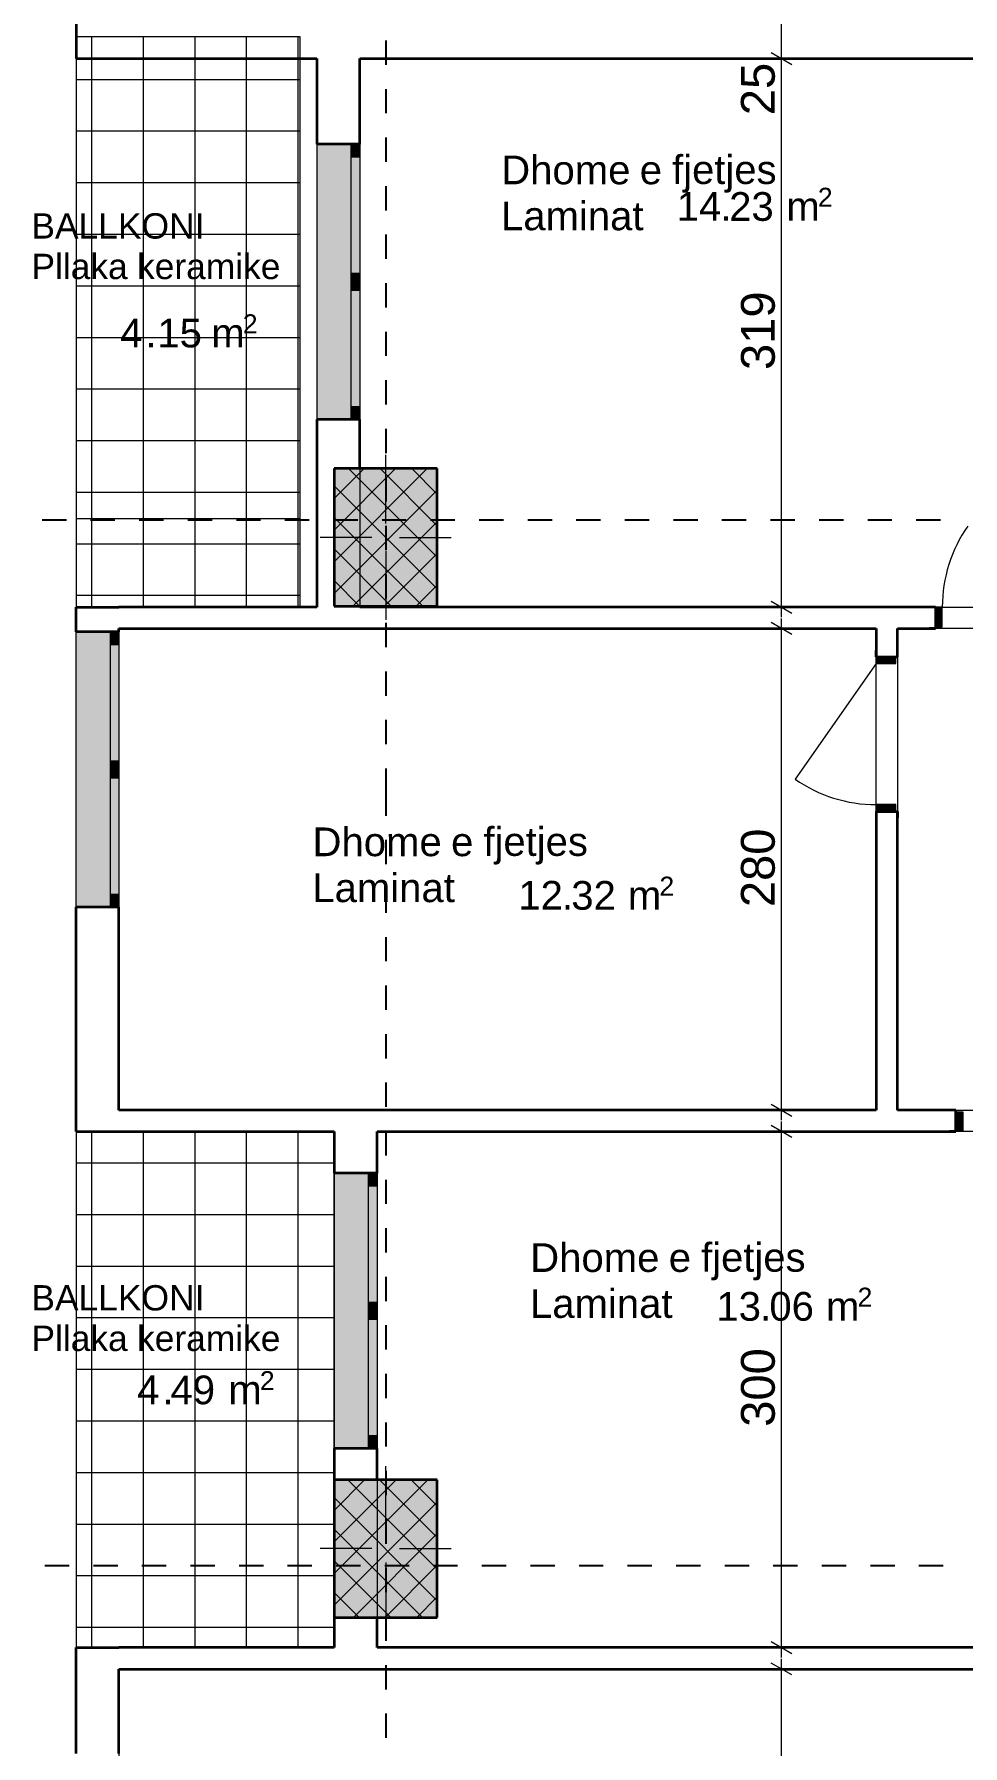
# Model space of a CAD drawing. Header units: centimetres. Extents: x -1402 to 3082, y -180 to 3169.
# Drawn here: x 271 to 811, y 816 to 1812 of the extents above; entities that cross this region are included whole.
import ezdxf

# ---------------------------------------------------------------- set-up
doc = ezdxf.new("R2010")
doc.units = ezdxf.units.CM
for name, color, linetype, true_color in [('PDF_Annotation - Text', 7, 'Continuous', 0xa80f02), ('PDF_Geometry', 7, 'Continuous', 0x999999), ('PDF_Structural - Shear', 7, 'Continuous', 0xdf0000), ('PDF_Text', 7, 'Continuous', 0xa80f02)]:
    doc.layers.add(name, color=color, linetype=linetype, true_color=true_color)
doc.layers.add('PDF_Dimensioning - General', color=7, linetype='Continuous')
doc.layers.add('PDF_Structural - Bearing', color=7, linetype='Continuous')
doc.styles.add('PDF Arial', font='arial.ttf')

msp = doc.modelspace()

# ---------------------------------------------------------------- linework, layer by layer
at = {"layer": 'PDF_Dimensioning - General', "lineweight": 13}
for points in [[(705.2, 1798.01), (705.2, 1823.02)], [(714.2, 1798.01), (696.19, 1798.01)], [(699.2, 1801.48), (711.2, 1794.54)], [(705.2, 1478.85), (705.2, 1798.01)], [(714.2, 1478.85), (696.19, 1478.85)], [(699.2, 1482.31), (711.2, 1475.38)], [(705.2, 1472.97), (705.2, 1478.85)], [(714.2, 1466.34), (696.19, 1466.34)], [(711.2, 1462.87), (699.2, 1469.81)], [(705.2, 1466.34), (705.2, 1472.21)], [(705.2, 1186.21), (705.2, 1466.34)], [(714.2, 1186.21), (696.19, 1186.21)], [(699.2, 1189.67), (711.2, 1182.74)], [(705.2, 1180.33), (705.2, 1186.21)], [(711.2, 1170.23), (699.2, 1177.16)], [(705.2, 1173.7), (705.2, 1179.57)], [(714.2, 1173.7), (696.19, 1173.7)], [(705.2, 873.56), (705.2, 1173.7)], [(699.2, 877.02), (711.2, 870.09)], [(714.2, 873.56), (696.19, 873.56)], [(705.2, 867.69), (705.2, 873.56)], [(705.2, 861.05), (705.2, 866.92)], [(714.2, 861.05), (696.19, 861.05)], [(711.2, 857.58), (699.2, 864.52)], [(705.2, 440.86), (705.2, 861.05)]]:
    msp.add_lwpolyline(points, dxfattribs=at)
at = {"layer": 'PDF_Geometry', "color": 7, "lineweight": 13}
for points in [[(295.18, 1810.52), (295.18, 1530.38)], [(425.24, 1810.52), (295.18, 1810.52)], [(425.24, 1530.38), (425.24, 1810.52)], [(295.18, 1798.01), (295.18, 1478.85)], [(425.24, 1798.01), (295.18, 1798.01)], [(425.24, 1478.85), (425.24, 1798.01)], [(906.38, 1798.01), (460.03, 1798.01)], [(460.03, 1798.01), (460.03, 1478.85)], [(295.18, 1530.38), (425.24, 1530.38)], [(295.18, 1478.85), (425.24, 1478.85)], [(460.03, 1478.85), (906.38, 1478.85)], [(319.96, 1466.34), (319.96, 1186.21)], [(760.17, 1466.34), (319.96, 1466.34)], [(760.17, 1186.21), (760.17, 1466.34)], [(918.88, 1466.34), (772.68, 1466.34)], [(772.68, 1466.34), (772.68, 1186.21)], [(319.96, 1186.21), (760.17, 1186.21)], [(772.68, 1186.21), (905.62, 1186.21)], [(295.18, 1173.7), (295.18, 873.56)], [(445.02, 1173.7), (295.18, 1173.7)], [(445.02, 873.56), (445.02, 1173.7)], [(905.62, 1173.7), (470.03, 1173.7)], [(470.03, 1173.7), (470.03, 873.56)], [(295.18, 873.56), (445.02, 873.56)], [(470.03, 873.56), (905.62, 873.56)], [(319.96, 861.05), (319.96, 440.86)], [(918.13, 861.05), (319.96, 861.05)]]:
    msp.add_lwpolyline(points, dxfattribs=at)
at = {"layer": 'PDF_Geometry', "lineweight": 13}
for points in [[(304.17, 1530.38), (304.17, 1810.52)], [(334.18, 1530.38), (334.18, 1810.52)], [(364.2, 1530.38), (364.2, 1810.52)], [(394.21, 1530.38), (394.21, 1810.52)], [(424.23, 1530.38), (424.23, 1810.52)], [(304.17, 1478.85), (304.17, 1798.01)], [(334.18, 1478.85), (334.18, 1798.01)], [(364.2, 1478.85), (364.2, 1798.01)], [(394.21, 1478.85), (394.21, 1798.01)], [(424.23, 1478.85), (424.23, 1798.01)], [(295.18, 1785.81), (425.24, 1785.81)], [(295.18, 1785.81), (425.24, 1785.81)], [(295.18, 1755.8), (425.24, 1755.8)], [(295.18, 1755.8), (425.24, 1755.8)], [(295.18, 1725.79), (425.24, 1725.79)], [(295.18, 1725.79), (425.24, 1725.79)], [(295.18, 1695.77), (425.24, 1695.77)], [(295.18, 1695.77), (425.24, 1695.77)], [(295.18, 1665.76), (425.24, 1665.76)], [(295.18, 1665.76), (425.24, 1665.76)], [(295.18, 1635.74), (425.24, 1635.74)], [(295.18, 1635.74), (425.24, 1635.74)], [(295.18, 1605.73), (425.24, 1605.73)], [(295.18, 1605.73), (425.24, 1605.73)], [(295.18, 1575.71), (425.24, 1575.71)], [(295.18, 1575.71), (425.24, 1575.71)], [(295.18, 1545.7), (425.24, 1545.7)], [(295.18, 1545.7), (425.24, 1545.7)], [(295.18, 1515.69), (425.24, 1515.69)], [(295.18, 1485.67), (425.24, 1485.67)], [(304.17, 873.56), (304.17, 1173.7)], [(334.18, 873.56), (334.18, 1173.7)], [(364.2, 873.56), (364.2, 1173.7)], [(394.21, 873.56), (394.21, 1173.7)], [(424.23, 873.56), (424.23, 1173.7)], [(295.18, 1155.51), (445.02, 1155.51)], [(295.18, 1125.5), (445.02, 1125.5)], [(295.18, 1095.48), (445.02, 1095.48)], [(295.18, 1065.47), (445.02, 1065.47)], [(295.18, 1035.45), (445.02, 1035.45)], [(295.18, 1005.44), (445.02, 1005.44)], [(295.18, 975.43), (445.02, 975.43)], [(295.18, 945.41), (445.02, 945.41)], [(295.18, 915.4), (445.02, 915.4)], [(295.18, 885.38), (445.02, 885.38)]]:
    msp.add_lwpolyline(points, dxfattribs=at)
at = {"layer": 'PDF_Structural - Bearing', "lineweight": 35}
for points in [[(295.18, 1945.73), (295.18, 1798.01)], [(295.18, 1798.01), (320.19, 1798.01)], [(320.19, 1798.01), (435.01, 1798.01)], [(435.01, 1798.01), (435.01, 1748.04)], [(460.03, 1798.01), (906.38, 1798.01)], [(460.03, 1748.04), (460.03, 1798.01)], [(455.02, 1748.04), (435.01, 1748.04)], [(455.02, 1748.04), (435.01, 1748.04)], [(460.03, 1748.04), (455.02, 1748.04)], [(460.03, 1748.04), (455.02, 1748.04)], [(460.03, 1748.04), (455.02, 1748.04)], [(455.02, 1587.96), (435.01, 1587.96)], [(435.01, 1587.96), (435.01, 1478.85)], [(455.02, 1587.96), (435.01, 1587.96)], [(460.03, 1587.96), (455.02, 1587.96)], [(460.03, 1587.96), (455.02, 1587.96)], [(460.03, 1587.96), (455.02, 1587.96)], [(460.03, 1559.39), (460.03, 1587.96)], [(505.05, 1559.39), (445.02, 1559.39)], [(445.02, 1559.39), (445.02, 1479.34)], [(505.05, 1479.34), (505.05, 1559.39)], [(294.95, 1478.85), (319.96, 1478.85)], [(294.95, 1478.85), (294.95, 1464.33)], [(435.01, 1478.85), (319.96, 1478.85)], [(445.02, 1479.34), (505.05, 1479.34)], [(460.03, 1478.85), (460.03, 1479.34)], [(794.66, 1478.85), (460.03, 1478.85)], [(794.66, 1478.85), (790.96, 1478.85)], [(794.66, 1478.85), (790.96, 1478.85)], [(794.66, 1478.85), (790.96, 1478.85)], [(794.66, 1478.85), (794.66, 1467.34)], [(794.66, 1478.85), (794.66, 1467.34)], [(794.66, 1478.85), (794.66, 1467.34)], [(314.96, 1464.33), (294.95, 1464.33)], [(314.96, 1464.33), (294.95, 1464.33)], [(319.96, 1464.33), (314.96, 1464.33)], [(319.96, 1464.33), (314.96, 1464.33)], [(319.96, 1464.33), (314.96, 1464.33)], [(319.96, 1464.33), (319.96, 1466.34)], [(319.96, 1466.34), (760.17, 1466.34)], [(760.17, 1466.34), (760.17, 1449.94)], [(772.68, 1466.34), (794.66, 1466.34)], [(772.68, 1449.94), (772.68, 1466.34)], [(794.66, 1466.34), (790.96, 1466.34)], [(794.66, 1466.34), (790.96, 1466.34)], [(794.66, 1466.34), (790.96, 1466.34)], [(794.66, 1467.34), (794.66, 1466.34)], [(794.66, 1467.34), (794.66, 1466.34)], [(794.66, 1467.34), (794.66, 1466.34)], [(760.17, 1449.94), (760.17, 1453.65)], [(760.17, 1449.94), (760.17, 1453.65)], [(760.17, 1449.94), (760.17, 1453.65)], [(760.17, 1449.94), (771.67, 1449.94)], [(760.17, 1449.94), (771.67, 1449.94)], [(760.17, 1449.94), (771.67, 1449.94)], [(771.67, 1449.94), (772.68, 1449.94)], [(771.67, 1449.94), (772.68, 1449.94)], [(771.67, 1449.94), (772.68, 1449.94)], [(772.68, 1449.94), (772.68, 1453.65)], [(772.68, 1449.94), (772.68, 1453.65)], [(772.68, 1449.94), (772.68, 1453.65)], [(760.17, 1359.9), (760.17, 1356.19)], [(760.17, 1359.9), (771.67, 1359.9)], [(760.17, 1359.9), (760.17, 1186.21)], [(760.17, 1359.9), (771.67, 1359.9)], [(760.17, 1359.9), (771.67, 1359.9)], [(760.17, 1359.9), (760.17, 1356.19)], [(760.17, 1359.9), (760.17, 1356.19)], [(771.67, 1359.9), (772.68, 1359.9)], [(771.67, 1359.9), (772.68, 1359.9)], [(771.67, 1359.9), (772.68, 1359.9)], [(772.68, 1359.9), (772.68, 1356.19)], [(772.68, 1186.21), (772.68, 1359.9)], [(772.68, 1359.9), (772.68, 1356.19)], [(772.68, 1359.9), (772.68, 1356.19)], [(314.96, 1304.25), (294.95, 1304.25)], [(294.95, 1304.25), (294.95, 1173.7)], [(314.96, 1304.25), (294.95, 1304.25)], [(319.96, 1304.25), (314.96, 1304.25)], [(319.96, 1304.25), (314.96, 1304.25)], [(319.96, 1304.25), (314.96, 1304.25)], [(319.96, 1186.21), (319.96, 1304.25)], [(760.17, 1186.21), (319.96, 1186.21)], [(806.56, 1186.21), (772.68, 1186.21)], [(806.56, 1186.21), (802.85, 1186.21)], [(806.56, 1186.21), (802.85, 1186.21)], [(806.56, 1186.21), (802.85, 1186.21)], [(806.56, 1185.2), (806.56, 1186.21)], [(806.56, 1185.2), (806.56, 1186.21)], [(806.56, 1185.2), (806.56, 1186.21)], [(806.56, 1173.7), (806.56, 1185.2)], [(806.56, 1173.7), (806.56, 1185.2)], [(806.56, 1173.7), (806.56, 1185.2)], [(294.95, 1173.7), (319.96, 1173.7)], [(319.96, 1173.7), (445.02, 1173.7)], [(445.02, 1173.7), (445.02, 1149.49)], [(470.03, 1173.7), (806.56, 1173.7)], [(470.03, 1149.49), (470.03, 1173.7)], [(806.56, 1173.7), (802.85, 1173.7)], [(806.56, 1173.7), (802.85, 1173.7)], [(806.56, 1173.7), (802.85, 1173.7)], [(465.03, 1149.49), (445.02, 1149.49)], [(465.03, 1149.49), (445.02, 1149.49)], [(470.03, 1149.49), (465.03, 1149.49)], [(470.03, 1149.49), (465.03, 1149.49)], [(470.03, 1149.49), (465.03, 1149.49)], [(465.03, 989.41), (445.02, 989.41)], [(445.02, 989.41), (445.02, 971.1)], [(465.03, 989.41), (445.02, 989.41)], [(470.03, 989.41), (465.03, 989.41)], [(470.03, 989.41), (465.03, 989.41)], [(470.03, 989.41), (465.03, 989.41)], [(470.03, 971.1), (470.03, 989.41)], [(505.05, 971.1), (445.02, 971.1)], [(445.02, 971.1), (445.02, 891.06)], [(505.05, 891.06), (505.05, 971.1)], [(445.02, 891.06), (445.02, 873.56)], [(445.02, 891.06), (505.05, 891.06)], [(470.03, 873.56), (470.03, 891.06)], [(294.95, 873.56), (319.96, 873.56)], [(294.95, 873.56), (294.95, 811.81)], [(445.02, 873.56), (319.96, 873.56)], [(905.62, 873.56), (470.03, 873.56)], [(319.96, 861.05), (918.13, 861.05)], [(319.96, 811.81), (319.96, 861.05)]]:
    msp.add_lwpolyline(points, dxfattribs=at)
at = {"layer": 'PDF_Structural - Bearing', "color": 30, "lineweight": 18, "true_color": 0xff6600}
for points in [[(435.01, 1748.04), (435.01, 1587.96)], [(460.03, 1748.04), (460.03, 1587.96)], [(455.02, 1673), (455.02, 1740.54)], [(460.03, 1740.54), (460.03, 1673)], [(455.02, 1595.46), (455.02, 1663)], [(460.03, 1663), (460.03, 1595.46)], [(294.95, 1464.33), (294.95, 1304.25)], [(319.96, 1464.33), (319.96, 1304.25)], [(314.96, 1389.29), (314.96, 1456.83)], [(319.96, 1456.83), (319.96, 1389.29)], [(760.17, 1445.94), (713.12, 1378.74)], [(314.96, 1311.76), (314.96, 1379.29)], [(319.96, 1379.29), (319.96, 1311.76)], [(445.02, 1149.49), (445.02, 989.41)], [(470.03, 1149.49), (470.03, 989.41)], [(465.03, 1074.46), (465.03, 1141.99)], [(470.03, 1141.99), (470.03, 1074.46)], [(465.03, 996.92), (465.03, 1064.45)], [(470.03, 1064.45), (470.03, 996.92)]]:
    msp.add_lwpolyline(points, dxfattribs=at)
at = {"layer": 'PDF_Structural - Bearing', "color": 30, "lineweight": 20, "true_color": 0xff6600}
for points in [[(455.02, 1740.54), (455.02, 1748.04)], [(460.03, 1748.04), (460.03, 1740.54)], [(460.03, 1740.54), (455.02, 1740.54)], [(455.02, 1668), (455.02, 1673)], [(455.02, 1673), (460.03, 1673)], [(460.03, 1673), (460.03, 1668)], [(455.02, 1663), (455.02, 1668)], [(460.03, 1663), (455.02, 1663)], [(460.03, 1668), (460.03, 1663)], [(455.02, 1587.96), (455.02, 1595.46)], [(455.02, 1595.46), (460.03, 1595.46)], [(460.03, 1595.46), (460.03, 1587.96)], [(798.66, 1478.85), (794.66, 1478.85)], [(794.66, 1478.85), (794.66, 1467.34)], [(798.66, 1467.34), (798.66, 1478.85)], [(314.96, 1456.83), (314.96, 1464.33)], [(319.96, 1464.33), (319.96, 1456.83)], [(794.66, 1467.34), (798.66, 1467.34)], [(319.96, 1456.83), (314.96, 1456.83)], [(760.17, 1449.94), (760.17, 1445.94)], [(771.67, 1449.94), (760.17, 1449.94)], [(760.17, 1445.94), (771.67, 1445.94)], [(771.67, 1445.94), (771.67, 1449.94)], [(314.96, 1384.29), (314.96, 1389.29)], [(314.96, 1389.29), (319.96, 1389.29)], [(314.96, 1379.29), (314.96, 1384.29)], [(319.96, 1389.29), (319.96, 1384.29)], [(319.96, 1384.29), (319.96, 1379.29)], [(319.96, 1379.29), (314.96, 1379.29)], [(771.67, 1363.9), (760.17, 1363.9)], [(760.17, 1363.9), (760.17, 1359.9)], [(760.17, 1359.9), (771.67, 1359.9)], [(771.67, 1359.9), (771.67, 1363.9)], [(314.96, 1304.25), (314.96, 1311.76)], [(314.96, 1311.76), (319.96, 1311.76)], [(319.96, 1311.76), (319.96, 1304.25)], [(806.56, 1185.2), (810.56, 1185.2)], [(806.56, 1173.7), (806.56, 1185.2)], [(810.56, 1185.2), (810.56, 1173.7)], [(810.56, 1173.7), (806.56, 1173.7)], [(465.03, 1141.99), (465.03, 1149.49)], [(470.03, 1149.49), (470.03, 1141.99)], [(470.03, 1141.99), (465.03, 1141.99)], [(465.03, 1069.45), (465.03, 1074.46)], [(465.03, 1074.46), (470.03, 1074.46)], [(465.03, 1064.45), (465.03, 1069.45)], [(470.03, 1074.46), (470.03, 1069.45)], [(470.03, 1069.45), (470.03, 1064.45)], [(470.03, 1064.45), (465.03, 1064.45)], [(465.03, 989.41), (465.03, 996.92)], [(465.03, 996.92), (470.03, 996.92)], [(470.03, 996.92), (470.03, 989.41)]]:
    msp.add_lwpolyline(points, dxfattribs=at)
at = {"layer": 'PDF_Structural - Bearing', "color": 1, "lineweight": 0}
for points in [[(475.04, 1527.37), (475.04, 1567.39)], [(467.03, 1519.37), (437.01, 1519.37)], [(475.04, 1519.37), (475.04, 1519.37)], [(483.04, 1519.37), (513.05, 1519.37)], [(475.04, 1511.36), (475.04, 1471.34)], [(475.04, 939.08), (475.04, 979.11)], [(467.03, 931.08), (437.01, 931.08)], [(475.04, 931.08), (475.04, 931.08)], [(483.04, 931.08), (513.05, 931.08)], [(475.04, 923.08), (475.04, 883.06)]]:
    msp.add_lwpolyline(points, dxfattribs=at)
at = {"layer": 'PDF_Structural - Bearing', "lineweight": 13}
for points in [[(445.02, 1505.16), (499.25, 1559.39)], [(445.02, 1523.55), (480.85, 1559.39)], [(445.02, 1541.94), (462.46, 1559.39)], [(505.05, 1507.77), (453.43, 1559.39)], [(505.05, 1526.16), (471.82, 1559.39)], [(505.05, 1544.56), (490.22, 1559.39)], [(505.05, 1489.37), (445.02, 1549.4)], [(445.02, 1486.76), (505.05, 1546.79)], [(496.68, 1479.34), (445.02, 1531.01)], [(455.99, 1479.34), (505.05, 1528.4)], [(478.29, 1479.34), (445.02, 1512.62)], [(474.39, 1479.34), (505.05, 1510)], [(459.9, 1479.34), (445.02, 1494.22)], [(492.79, 1479.34), (505.05, 1491.61)], [(445.02, 916.56), (499.56, 971.1)], [(445.02, 934.95), (481.16, 971.1)], [(445.02, 953.35), (462.77, 971.1)], [(505.05, 919.17), (453.12, 971.1)], [(505.05, 937.57), (471.51, 971.1)], [(505.05, 955.96), (489.9, 971.1)], [(505.05, 900.78), (445.02, 960.81)], [(445.02, 898.17), (505.05, 958.2)], [(496.37, 891.06), (445.02, 942.42)], [(456.31, 891.06), (505.05, 939.8)], [(477.98, 891.06), (445.02, 924.02)], [(474.71, 891.06), (505.05, 921.41)], [(459.58, 891.06), (445.02, 905.63)], [(493.1, 891.06), (505.05, 903.01)]]:
    msp.add_lwpolyline(points, dxfattribs=at)
at = {"layer": 'PDF_Structural - Bearing', "color": 30, "lineweight": 18, "true_color": 0xff6600}
for centre, radius, start, end in [((880.7, 1478.84), 82.03, 144.99496, 179.99899), ((760.17, 1445.96), 82.06, 235.0079, 270.00052)]:
    msp.add_arc(centre, radius, start, end, dxfattribs=at)
at = {"layer": 'PDF_Structural - Bearing', "color": 7, "true_color": 0xffffff, "transparency": 33554559}
for points in [[(460.03, 1587.96), (435.01, 1587.96), (460.03, 1748.04), (435.01, 1748.04)], [(460.03, 1748.04), (455.02, 1748.04), (460.03, 1740.54), (455.02, 1740.54)], [(460.03, 1740.54), (455.02, 1740.54), (460.03, 1673), (455.02, 1673)], [(455.02, 1668), (460.03, 1668), (455.02, 1673), (460.03, 1673)], [(460.03, 1668), (455.02, 1668), (460.03, 1663), (455.02, 1663)], [(460.03, 1663), (455.02, 1663), (460.03, 1595.46), (455.02, 1595.46)], [(455.02, 1587.96), (460.03, 1587.96), (455.02, 1595.46), (460.03, 1595.46)], [(505.05, 1559.39), (505.05, 1479.34), (445.02, 1559.39), (445.02, 1479.34)], [(794.66, 1467.34), (798.66, 1467.34), (794.66, 1478.85), (798.66, 1478.85)], [(319.96, 1304.25), (294.95, 1304.25), (319.96, 1464.33), (294.95, 1464.33)], [(319.96, 1464.33), (314.96, 1464.33), (319.96, 1456.83), (314.96, 1456.83)], [(319.96, 1456.83), (314.96, 1456.83), (319.96, 1389.29), (314.96, 1389.29)], [(760.17, 1449.94), (760.17, 1445.94), (771.67, 1449.94), (771.67, 1445.94)], [(314.96, 1384.29), (319.96, 1384.29), (314.96, 1389.29), (319.96, 1389.29)], [(319.96, 1384.29), (314.96, 1384.29), (319.96, 1379.29), (314.96, 1379.29)], [(319.96, 1379.29), (314.96, 1379.29), (319.96, 1311.76), (314.96, 1311.76)], [(771.67, 1359.9), (771.67, 1363.9), (760.17, 1359.9), (760.17, 1363.9)], [(314.96, 1304.25), (319.96, 1304.25), (314.96, 1311.76), (319.96, 1311.76)], [(806.56, 1185.2), (806.56, 1173.7), (810.56, 1185.2), (810.56, 1173.7)], [(470.03, 989.41), (445.02, 989.41), (470.03, 1149.49), (445.02, 1149.49)], [(470.03, 1149.49), (465.03, 1149.49), (470.03, 1141.99), (465.03, 1141.99)], [(470.03, 1141.99), (465.03, 1141.99), (470.03, 1074.46), (465.03, 1074.46)], [(465.03, 1069.45), (470.03, 1069.45), (465.03, 1074.46), (470.03, 1074.46)], [(470.03, 1069.45), (465.03, 1069.45), (470.03, 1064.45), (465.03, 1064.45)], [(470.03, 1064.45), (465.03, 1064.45), (470.03, 996.92), (465.03, 996.92)], [(465.03, 989.41), (470.03, 989.41), (465.03, 996.92), (470.03, 996.92)], [(505.05, 971.1), (505.05, 891.06), (445.02, 971.1), (445.02, 891.06)]]:
    msp.add_solid(points, dxfattribs=at)
at = {"layer": 'PDF_Structural - Shear', "lineweight": 25}
for points in [[(475.04, 1808.45), (475.04, 1794.33)], [(475.04, 1780.21), (475.04, 1766.09)], [(475.04, 1751.97), (475.04, 1737.86)], [(475.04, 1723.74), (475.04, 1709.62)], [(475.04, 1695.5), (475.04, 1681.38)], [(475.04, 1667.26), (475.04, 1653.15)], [(475.04, 1639.03), (475.04, 1624.91)], [(475.04, 1610.79), (475.04, 1596.68)], [(475.04, 1582.56), (475.04, 1568.44)], [(475.04, 1554.33), (475.04, 1540.21)], [(289.39, 1529.37), (275.27, 1529.37)], [(317.62, 1529.37), (303.5, 1529.37)], [(345.86, 1529.37), (331.74, 1529.37)], [(374.1, 1529.37), (359.98, 1529.37)], [(402.33, 1529.37), (388.22, 1529.37)], [(430.57, 1529.37), (416.45, 1529.37)], [(458.8, 1529.37), (444.69, 1529.37)], [(487.04, 1529.37), (472.92, 1529.37)], [(475.04, 1526.09), (475.04, 1511.97)], [(515.27, 1529.37), (501.15, 1529.37)], [(543.51, 1529.37), (529.39, 1529.37)], [(571.75, 1529.37), (557.63, 1529.37)], [(599.98, 1529.37), (585.87, 1529.37)], [(628.22, 1529.37), (614.1, 1529.37)], [(656.46, 1529.37), (642.34, 1529.37)], [(684.69, 1529.37), (670.57, 1529.37)], [(712.92, 1529.37), (698.81, 1529.37)], [(741.16, 1529.37), (727.04, 1529.37)], [(769.4, 1529.37), (755.28, 1529.37)], [(797.63, 1529.37), (783.51, 1529.37)], [(475.04, 1497.85), (475.04, 1483.73)], [(475.04, 1469.61), (475.04, 1455.5)], [(475.04, 1441.38), (475.04, 1427.26)], [(475.04, 1413.14), (475.04, 1399.03)], [(475.04, 1384.91), (475.04, 1367.47)], [(475.04, 1367.47), (475.04, 1367.47)], [(475.04, 1367.47), (475.04, 1367.47)], [(475.04, 1367.47), (475.04, 1357.48)], [(475.04, 1343.36), (475.04, 1329.24)], [(475.04, 1315.12), (475.04, 1301)], [(475.04, 1286.89), (475.04, 1272.77)], [(475.04, 1258.65), (475.04, 1244.54)], [(475.04, 1230.42), (475.04, 1216.3)], [(475.04, 1202.18), (475.04, 1188.06)], [(475.04, 1173.95), (475.04, 1159.83)], [(475.04, 1145.71), (475.04, 1131.59)], [(475.04, 1117.47), (475.04, 1103.35)], [(475.04, 1089.23), (475.04, 1075.12)], [(475.04, 1061), (475.04, 1046.88)], [(475.04, 1032.77), (475.04, 1018.65)], [(475.04, 1004.53), (475.04, 990.41)], [(475.04, 976.3), (475.04, 962.18)], [(475.04, 948.06), (475.04, 933.94)], [(290.99, 921.08), (276.87, 921.08)], [(319.23, 921.08), (305.11, 921.08)], [(347.46, 921.08), (333.34, 921.08)], [(375.69, 921.08), (361.58, 921.08)], [(403.93, 921.08), (389.81, 921.08)], [(432.17, 921.08), (418.05, 921.08)], [(460.4, 921.08), (446.28, 921.08)], [(488.64, 921.08), (474.52, 921.08)], [(475.04, 919.82), (475.04, 905.7)], [(516.88, 921.08), (502.76, 921.08)], [(545.11, 921.08), (530.99, 921.08)], [(573.35, 921.08), (559.23, 921.08)], [(601.58, 921.08), (587.46, 921.08)], [(629.81, 921.08), (615.7, 921.08)], [(658.05, 921.08), (643.93, 921.08)], [(686.29, 921.08), (672.17, 921.08)], [(714.53, 921.08), (700.41, 921.08)], [(742.76, 921.08), (728.64, 921.08)], [(771, 921.08), (756.88, 921.08)], [(799.23, 921.08), (785.11, 921.08)], [(475.04, 891.59), (475.04, 877.47)], [(475.04, 863.35), (475.04, 849.23)], [(475.04, 835.11), (475.04, 821)]]:
    msp.add_lwpolyline(points, dxfattribs=at)

# ---------------------------------------------------------------- texts
at = {"layer": 'PDF_Annotation - Text', "attachment_point": 7, "style": 'PDF Arial'}
for s, insert, char_height in [('\\W0.997411;fjetjes', (641.56, 1719.92), 16.6968), ('\\W0.999232;Dhome', (542.22, 1724.55), 16.6968), ('\\W1.001205;e', (622.75, 1724.55), 16.6968), ('\\W0.998109;Laminat', (542.13, 1697.82), 16.6968), ('\\W0.999899;BALLKONI', (269.04, 1692.99), 14.7325), ('\\W0.997925;Pllaka', (269.12, 1669.41), 14.7325), ('\\W0.998508;keramike', (330.5, 1669.41), 14.7325), ('\\W0.999232;Dhome', (432.52, 1333.68), 16.6968), ('\\W1.001205;e', (513.05, 1333.68), 16.6968), ('\\W0.997411;fjetjes', (531.86, 1329.04), 16.6968), ('\\W0.998109;Laminat', (432.43, 1306.95), 16.6968), ('\\W0.999232;Dhome', (559.07, 1091.81), 16.6968), ('\\W0.997411;fjetjes', (658.41, 1087.17), 16.6968), ('\\W1.001205;e', (639.6, 1091.81), 16.6968), ('\\W0.999899;BALLKONI', (269.04, 1069.42), 14.7325), ('\\W0.998109;Laminat', (558.98, 1065.08), 16.6968), ('\\W0.997925;Pllaka', (269.12, 1045.84), 14.7325), ('\\W0.998508;keramike', (330.5, 1045.84), 14.7325)]:
    msp.add_mtext(s, dxfattribs=dict(at, insert=insert, char_height=char_height))
at = {"layer": 'PDF_Dimensioning - General', "char_height": 19.6434, "attachment_point": 7, "rotation": 90, "style": 'PDF Arial'}
for s, insert in [('\\W0.998920;25', (701.53, 1764.97)), ('\\W0.998154;319', (701.55, 1616.77)), ('\\W0.997829;280', (701.53, 1304.29)), ('\\W0.998396;300', (701.55, 1001.98))]:
    msp.add_mtext(s, dxfattribs=dict(at, insert=insert))
at = {"layer": 'PDF_Text', "attachment_point": 7, "style": 'PDF Arial'}
for s, insert, char_height in [('\\W1.001521;2', (726.32, 1711.74), 11.0199), ('\\W0.998234;14', (644.26, 1703.58), 16.6968), ('\\W0.997861;23', (674.76, 1703.28), 16.6968), ('\\W1.000269;m', (707.94, 1703.58), 16.6968), ('\\W0.996394;.', (669.65, 1703.58), 16.6968), ('\\W1.000981;4', (320.62, 1629.92), 16.6968), ('\\W0.999453;15', (342.3, 1629.64), 16.6968), ('\\W1.000269;m', (373.64, 1629.92), 16.6968), ('\\W1.001521;2', (392.01, 1638.09), 11.0199), ('\\W0.996394;.', (335.35, 1629.92), 16.6968), ('\\W0.999131;12', (552.16, 1302.83), 16.6968), ('\\W0.999506;32', (582.95, 1302.53), 16.6968), ('\\W1.000269;m', (615.85, 1302.83), 16.6968), ('\\W1.001521;2', (634.22, 1310.99), 11.0199), ('\\W0.996394;.', (577.56, 1302.83), 16.6968), ('\\W0.998309;13', (667.34, 1063.43), 16.6968), ('\\W0.998036;06', (698.13, 1063.44), 16.6968), ('\\W1.000269;m', (731.03, 1063.73), 16.6968), ('\\W1.001521;2', (749.4, 1071.88), 11.0199), ('\\W0.996394;.', (692.74, 1063.73), 16.6968), ('\\W1.000981;4', (330.51, 1015.12), 16.6968), ('\\W0.998985;49', (349.95, 1014.84), 16.6968), ('\\W1.000269;m', (383.53, 1015.12), 16.6968), ('\\W1.001521;2', (401.9, 1023.28), 11.0199), ('\\W0.996394;.', (345.24, 1015.12), 16.6968)]:
    msp.add_mtext(s, dxfattribs=dict(at, insert=insert, char_height=char_height))

doc.saveas('drawing.dxf')
